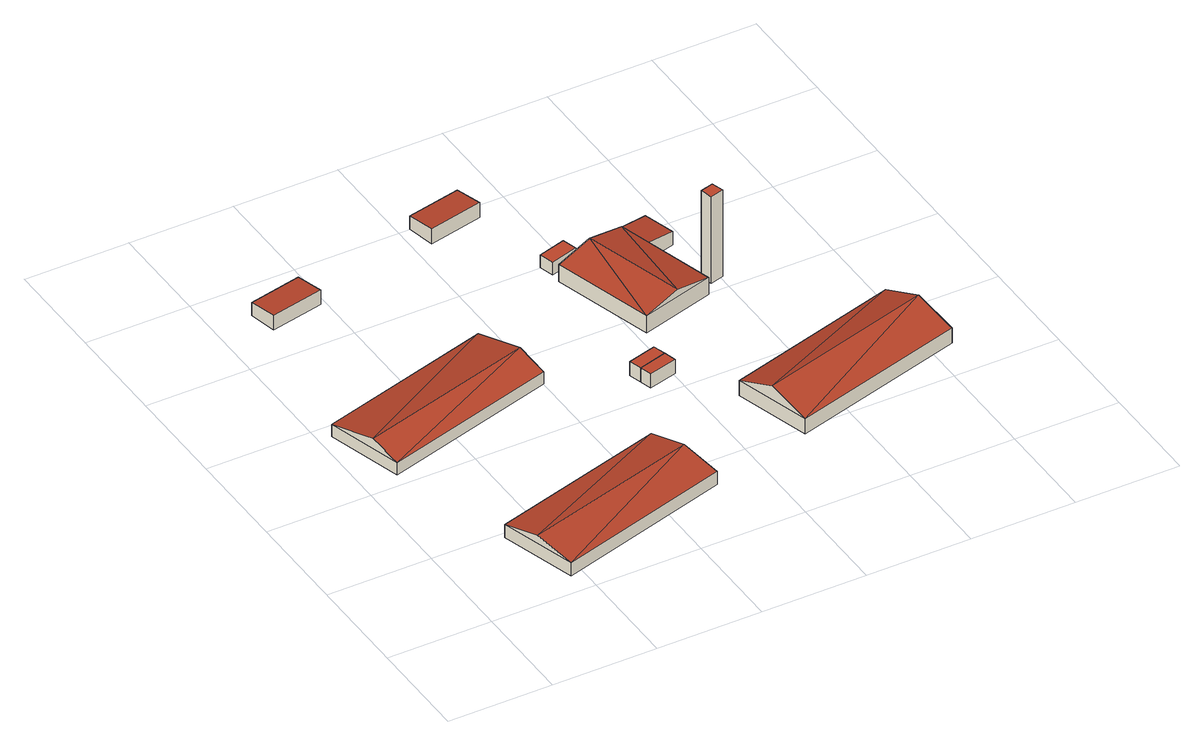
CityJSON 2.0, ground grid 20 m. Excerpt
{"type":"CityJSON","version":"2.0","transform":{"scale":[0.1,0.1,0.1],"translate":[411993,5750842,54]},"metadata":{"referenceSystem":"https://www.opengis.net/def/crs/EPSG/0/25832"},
"CityObjects":{
"building1":{"type":"Building","attributes":{"Gemeindeschluessel":"05570040","Geometrietyp2DReferenz":"3000","function":"31001_3070","roofType":"3100","measuredHeight":4.36},"geometry":[{"type":"Solid","lod":"2","boundaries":[[[[0,1,2,3]],[[4,5,1,0]],[[6,7,5,4]],[[3,2,7,6]],[[0,8,4]],[[6,9,3]],[[9,8,0]],[[0,3,9]],[[6,4,8]],[[8,9,6]],[[1,5,7,2]]]],"semantics":{"surfaces":[{"type":"WallSurface"},{"type":"RoofSurface"},{"type":"GroundSurface"}],"values":[[0,0,0,0,0,0,1,1,1,1,2]]}}]},
"building2":{"type":"Building","attributes":{"Gemeindeschluessel":"05570040","Geometrietyp2DReferenz":"3000","function":"31001_3070","roofType":"3100","measuredHeight":4.75},"geometry":[{"type":"Solid","lod":"2","boundaries":[[[[10,11,12,13]],[[14,15,11,10]],[[16,17,15,14]],[[13,12,17,16]],[[10,18,14]],[[16,19,13]],[[19,18,10]],[[10,13,19]],[[16,14,18]],[[18,19,16]],[[11,15,17,12]]]],"semantics":{"surfaces":[{"type":"WallSurface"},{"type":"RoofSurface"},{"type":"GroundSurface"}],"values":[[0,0,0,0,0,0,1,1,1,1,2]]}}]},
"building3":{"type":"Building","attributes":{"Gemeindeschluessel":"05570040","Geometrietyp2DReferenz":"3000","function":"31001_3070","roofType":"2100","measuredHeight":3.02},"geometry":[{"type":"Solid","lod":"2","boundaries":[[[[20,21,22,23]],[[24,25,21,20]],[[26,27,25,24]],[[23,22,27,26]],[[24,20,23,26]],[[21,25,27,22]]]],"semantics":{"surfaces":[{"type":"WallSurface"},{"type":"RoofSurface"},{"type":"GroundSurface"}],"values":[[0,0,0,0,1,2]]}}]},
"building4":{"type":"Building","attributes":{"Gemeindeschluessel":"05570040","Geometrietyp2DReferenz":"3000","function":"31001_2460","roofType":"1000","measuredHeight":2.9},"geometry":[{"type":"Solid","lod":"2","boundaries":[[[[28,29,30,31]],[[32,33,29,28]],[[34,35,33,32]],[[31,30,35,34]],[[32,28,31,34]],[[29,33,35,30]]]],"semantics":{"surfaces":[{"type":"WallSurface"},{"type":"RoofSurface"},{"type":"GroundSurface"}],"values":[[0,0,0,0,1,2]]}}]},
"building5":{"type":"Building","attributes":{"Gemeindeschluessel":"05570040","Geometrietyp2DReferenz":"3000","function":"31001_2460","roofType":"1000","measuredHeight":2.88},"geometry":[{"type":"Solid","lod":"2","boundaries":[[[[36,37,30,31]],[[38,39,37,36]],[[28,29,39,38]],[[31,30,29,28]],[[38,36,31,28]],[[37,39,29,30]]]],"semantics":{"surfaces":[{"type":"WallSurface"},{"type":"RoofSurface"},{"type":"GroundSurface"}],"values":[[0,0,0,0,1,2]]}}]},
"building6":{"type":"Building","attributes":{"Gemeindeschluessel":"05570040","Geometrietyp2DReferenz":"3000","function":"31001_3070","roofType":"2100","measuredHeight":3.07},"geometry":[{"type":"Solid","lod":"2","boundaries":[[[[40,41,42,43]],[[44,45,41,40]],[[46,47,45,44]],[[43,42,47,46]],[[44,40,43,46]],[[41,45,47,42]]]],"semantics":{"surfaces":[{"type":"WallSurface"},{"type":"RoofSurface"},{"type":"GroundSurface"}],"values":[[0,0,0,0,1,2]]}}]},
"building7":{"type":"Building","attributes":{"Gemeindeschluessel":"05570040","Geometrietyp2DReferenz":"3000","function":"51002_1400","roofType":"1000","measuredHeight":2.67},"geometry":[{"type":"Solid","lod":"2","boundaries":[[[[48,49,50,51]],[[52,53,49,48]],[[54,55,53,52]],[[51,50,55,54]],[[52,48,51,54]],[[49,53,55,50]]]],"semantics":{"surfaces":[{"type":"WallSurface"},{"type":"RoofSurface"},{"type":"GroundSurface"}],"values":[[0,0,0,0,1,2]]}}]},
"building8":{"type":"Building","attributes":{"Gemeindeschluessel":"05570040","Geometrietyp2DReferenz":"3000","function":"31001_2460","roofType":"3100","measuredHeight":5.04},"geometry":[{"type":"Solid","lod":"2","boundaries":[[[[56,57,58,59]],[[60,61,57,56]],[[62,63,61,60]],[[59,58,63,62]],[[56,64,60]],[[62,65,59]],[[64,56,59]],[[59,65,64]],[[60,64,65]],[[65,62,60]],[[57,61,63,58]]]],"semantics":{"surfaces":[{"type":"WallSurface"},{"type":"RoofSurface"},{"type":"GroundSurface"}],"values":[[0,0,0,0,0,0,1,1,1,1,2]]}}]},
"building9":{"type":"Building","attributes":{"Geometrietyp2DReferenz":"3000","Gemeindeschluessel":"05570040","function":"31001_3070","roofType":"3100","measuredHeight":5.92},"geometry":[{"type":"Solid","lod":"2","boundaries":[[[[66,67,68,69]],[[70,71,67,66]],[[72,73,71,70]],[[69,68,73,72]],[[66,74,70]],[[72,75,69]],[[75,74,66]],[[66,69,75]],[[72,70,74]],[[74,75,72]],[[67,71,73,68]]]],"semantics":{"surfaces":[{"type":"WallSurface"},{"type":"RoofSurface"},{"type":"GroundSurface"}],"values":[[0,0,0,0,0,0,1,1,1,1,2]]}}]},
"building10":{"type":"Building","attributes":{"Gemeindeschluessel":"05570040","Geometrietyp2DReferenz":"3000","function":"51009_1610","roofType":"2100","measuredHeight":3.46},"geometry":[{"type":"Solid","lod":"2","boundaries":[[[[76,77,78,79]],[[80,81,77,76]],[[82,83,81,80]],[[79,78,83,82]],[[80,76,79,82]],[[77,81,83,78]]]],"semantics":{"surfaces":[{"type":"WallSurface"},{"type":"RoofSurface"},{"type":"GroundSurface"}],"values":[[0,0,0,0,1,2]]}}]},
"building11":{"type":"Building","attributes":{"Gemeindeschluessel":"05570040","Geometrietyp2DReferenz":"3000","function":"51002_1290","roofType":"1000","measuredHeight":18.09},"geometry":[{"type":"Solid","lod":"2","boundaries":[[[[84,85,86,87]],[[88,89,85,84]],[[90,91,89,88]],[[87,86,91,90]],[[88,84,87,90]],[[85,89,91,86]]]],"semantics":{"surfaces":[{"type":"WallSurface"},{"type":"RoofSurface"},{"type":"GroundSurface"}],"values":[[0,0,0,0,1,2]]}}]}
},
"vertices":[
[449,249,59],[449,249,32],[114,154,32],[114,154,59],[491,103,59],[491,103,32],[156,7,59],[156,7,32],[470,176,76],[135,81,76],
[341,634,55],[341,634,30],[6,540,30],[6,540,55],[382,488,55],[382,488,30],[47,393,55],[47,393,30],[367,541,77],[32,447,77],
[76,925,29],[76,925,2],[88,872,2],[88,872,32],[178,947,29],[178,947,2],[190,894,32],[190,894,2],
[596,458,33],[596,458,4],[541,443,4],[541,443,33],[602,434,33],[602,434,4],[547,420,33],[547,420,4],
[534,467,33],[534,467,4],[589,482,33],[589,482,4],
[422,1001,28],[422,1001,1],[433,947,1],[433,947,32],[526,1023,28],[526,1023,1],[538,970,32],[538,970,1],
[607,813,30],[607,813,4],[554,798,4],[554,798,30],[615,785,30],[615,785,4],[562,770,30],[562,770,4],
[759,595,38],[759,595,3],[705,789,3],[705,789,38],[617,555,38],[617,555,3],[562,750,38],[562,750,3],[688,575,53],[633,770,53],
[985,401,55],[985,401,24],[650,306,24],[650,306,55],[1027,254,55],[1027,254,24],[692,160,55],[692,160,24],[1006,328,83],[671,233,83],
[722,729,37],[722,729,2],[776,744,2],[776,744,30],[705,789,37],[705,789,2],[759,804,30],[759,804,2],
[797,649,183],[797,649,3],[772,642,3],[772,642,183],[804,626,183],[804,626,3],[778,619,183],[778,619,3]
]}
